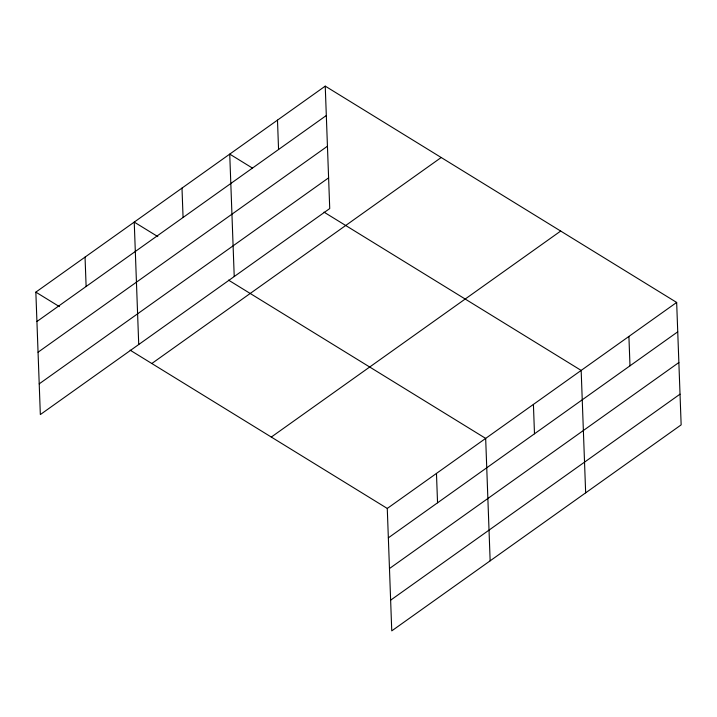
<?xml version="1.0" encoding="UTF-8"?>
<svg xmlns="http://www.w3.org/2000/svg" width="717" height="717" viewBox="0 0 717 717"><rect width="100%" height="100%" fill="white"/><g stroke="black" fill="none" stroke-linecap="round" stroke-linejoin="round"><path stroke-width="1.08" d="M325.24 86.13L329.73 208.557L40.34 414.56L35.85 292.133L325.24 86.13L676.66 302.44L681.15 424.867L391.76 630.87L387.27 508.443L130.135 350.165M36.925 321.512L326.316 115.509M38.055 352.217L327.445 146.214M39.211 383.855L328.601 177.852M151.816 363.51L441.206 157.507M271.304 437.056L560.694 231.053M387.27 508.443L676.66 302.44M388.354 537.831L677.735 331.828M389.474 568.536L678.865 362.533M390.64 600.165L680.021 394.162M252.366 168.038L229.736 154.11L234.226 276.538M324.021 212.142L581.164 370.42L585.655 492.848M157.812 236.601L134.24 222.091L138.731 344.518M228.526 280.123L485.669 438.401L490.15 560.828M35.85 292.133L59.421 306.634M628.908 336.434L629.992 365.813M533.412 404.415L534.488 433.794M436.465 473.426L437.549 502.805M277.488 120.115L278.563 149.503M181.993 188.096L183.068 217.484M85.045 257.107L86.121 286.495"/></g></svg>
